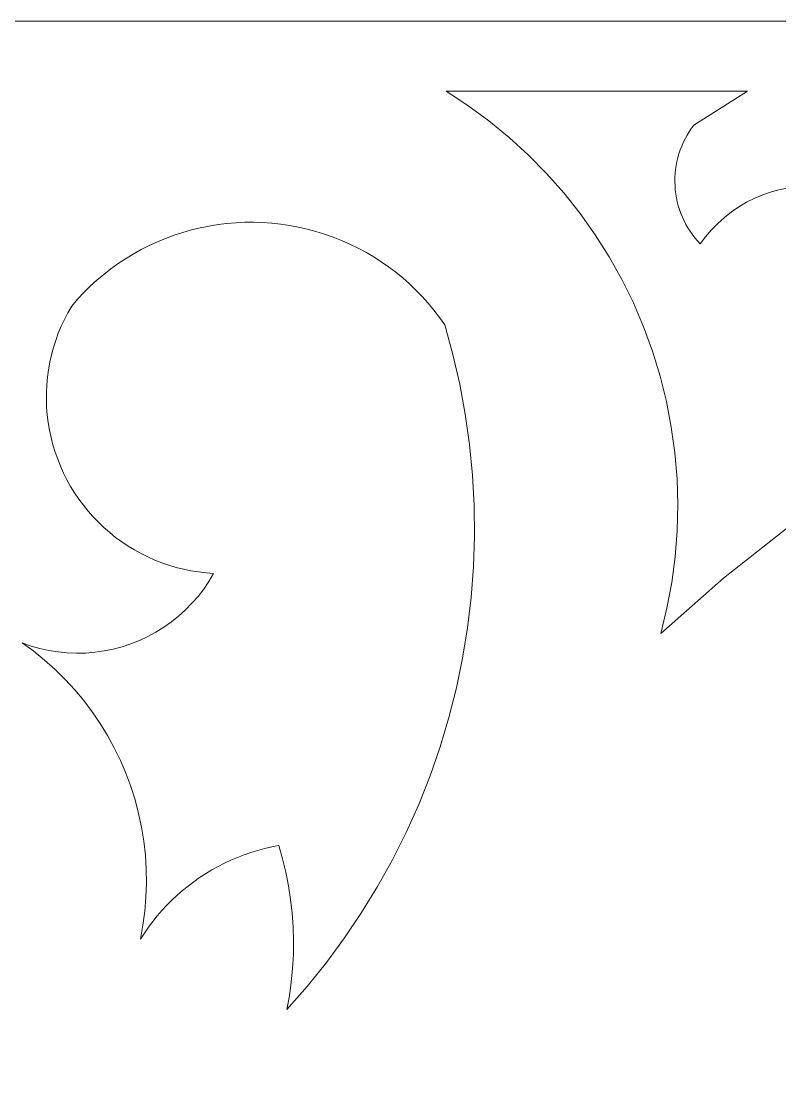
# Model space of a CAD drawing. Header units: centimetres. Extents: x -9.9 to 10, y -12 to 6.3.
# Drawn here: x 3.798 to 6.822, y 2.036 to 6.281 of the extents above; entities that cross this region are included whole.
import ezdxf

# ---------------------------------------------------------------- set-up
doc = ezdxf.new("R2010")
doc.units = ezdxf.units.CM
doc.header["$MEASUREMENT"] = 0
doc.layers.add('layer 1', color=7, linetype='Continuous')

msp = doc.modelspace()

# ---------------------------------------------------------------- linework, layer by layer
at = {"layer": 'layer 1', "color": 177, "lineweight": 20}
for points, knots in [([(9.9554, -11.98109), (9.9554, -11.98109), (9.9554, 6.28139), (9.9554, 6.28139), (9.9554, 6.28139), (9.9554, 6.28139), (0.71291, 6.28139), (0.71291, 6.28139), (0.71291, 6.28139), (0.71291, 6.28139), (0.71291, -11.98109), (0.71291, -11.98109), (0.71291, -11.98109), (0.71291, -11.98109), (9.9554, -11.98109), (9.9554, -11.98109)], [0, 0, 0, 0, 0.2, 0.2, 0.2, 0.2, 0.4, 0.4, 0.4, 0.4, 0.6, 0.6, 0.6, 0.6, 1, 1, 1, 1]), ([(6.86071, 4.26747), (6.86071, 4.26747), (6.59826, 4.06061), (6.59826, 4.06061), (6.59826, 4.06061), (6.59826, 4.06061), (6.34809, 3.83902), (6.34809, 3.83902), (6.34809, 3.83902), (6.34809, 3.83902), (6.37265, 3.94026), (6.37265, 3.94026), (6.37265, 3.94026), (6.37265, 3.94026), (6.39169, 4.04247), (6.39169, 4.04247), (6.39169, 4.04247), (6.39169, 4.04247), (6.40523, 4.14538), (6.40523, 4.14538), (6.40523, 4.14538), (6.40523, 4.14538), (6.41332, 4.2488), (6.41332, 4.2488), (6.41332, 4.2488), (6.41332, 4.2488), (6.41583, 4.35253), (6.41583, 4.35253), (6.41583, 4.35253), (6.41583, 4.35253), (6.41276, 4.45628), (6.41276, 4.45628), (6.41276, 4.45628), (6.41276, 4.45628), (6.40418, 4.55988), (6.40418, 4.55988), (6.40418, 4.55988), (6.40418, 4.55988), (6.39001, 4.66311), (6.39001, 4.66311), (6.39001, 4.66311), (6.39001, 4.66311), (6.37034, 4.76542), (6.37034, 4.76542), (6.37034, 4.76542), (6.37034, 4.76542), (6.3453, 4.8663), (6.3453, 4.8663), (6.3453, 4.8663), (6.3453, 4.8663), (6.31495, 4.96557), (6.31495, 4.96557), (6.31495, 4.96557), (6.31495, 4.96557), (6.27937, 5.06301), (6.27937, 5.06301), (6.27937, 5.06301), (6.27937, 5.06301), (6.23863, 5.15841), (6.23863, 5.15841), (6.23863, 5.15841), (6.23863, 5.15841), (6.1928, 5.25156), (6.1928, 5.25156), (6.1928, 5.25156), (6.1928, 5.25156), (6.14201, 5.34227), (6.14201, 5.34227), (6.14201, 5.34227), (6.14201, 5.34227), (6.08627, 5.43031), (6.08627, 5.43031), (6.08627, 5.43031), (6.08627, 5.43031), (6.02593, 5.51523), (6.02593, 5.51523), (6.02593, 5.51523), (6.02593, 5.51523), (5.96125, 5.59665), (5.96125, 5.59665), (5.96125, 5.59665), (5.96125, 5.59665), (5.89246, 5.67437), (5.89246, 5.67437), (5.89246, 5.67437), (5.89246, 5.67437), (5.81963, 5.74824), (5.81963, 5.74824), (5.81963, 5.74824), (5.81963, 5.74824), (5.74297, 5.81815), (5.74297, 5.81815), (5.74297, 5.81815), (5.74297, 5.81815), (5.66267, 5.8839), (5.66267, 5.8839), (5.66267, 5.8839), (5.66267, 5.8839), (5.57881, 5.94534), (5.57881, 5.94534), (5.57881, 5.94534), (5.57881, 5.94534), (5.49161, 6.00234), (5.49161, 6.00234), (5.49161, 6.00234), (5.49161, 6.00234), (6.69439, 6.00234), (6.69439, 6.00234), (6.69439, 6.00234), (6.69439, 6.00234), (6.4798, 5.86764), (6.4798, 5.86764), (6.4798, 5.86764), (6.4798, 5.86764), (6.4701, 5.85449), (6.4701, 5.85449), (6.4701, 5.85449), (6.4701, 5.85449), (6.4611, 5.84097), (6.4611, 5.84097), (6.4611, 5.84097), (6.4611, 5.84097), (6.45273, 5.82711), (6.45273, 5.82711), (6.45273, 5.82711), (6.45273, 5.82711), (6.44499, 5.81291), (6.44499, 5.81291), (6.44499, 5.81291), (6.44499, 5.81291), (6.43788, 5.79842), (6.43788, 5.79842), (6.43788, 5.79842), (6.43788, 5.79842), (6.43146, 5.78365), (6.43146, 5.78365), (6.43146, 5.78365), (6.43146, 5.78365), (6.42566, 5.76863), (6.42566, 5.76863), (6.42566, 5.76863), (6.42566, 5.76863), (6.42057, 5.75337), (6.42057, 5.75337), (6.42057, 5.75337), (6.42057, 5.75337), (6.41611, 5.7379), (6.41611, 5.7379), (6.41611, 5.7379), (6.41611, 5.7379), (6.41241, 5.72224), (6.41241, 5.72224), (6.41241, 5.72224), (6.41241, 5.72224), (6.40934, 5.70642), (6.40934, 5.70642), (6.40934, 5.70642), (6.40934, 5.70642), (6.40697, 5.69046), (6.40697, 5.69046), (6.40697, 5.69046), (6.40697, 5.69046), (6.40536, 5.67438), (6.40536, 5.67438), (6.40536, 5.67438), (6.40536, 5.67438), (6.40439, 5.65819), (6.40439, 5.65819), (6.40439, 5.65819), (6.40439, 5.65819), (6.40418, 5.64194), (6.40418, 5.64194), (6.40418, 5.64194), (6.40418, 5.64194), (6.40474, 5.62563), (6.40474, 5.62563), (6.40474, 5.62563), (6.40474, 5.62563), (6.40592, 5.60938), (6.40592, 5.60938), (6.40592, 5.60938), (6.40592, 5.60938), (6.40787, 5.59325), (6.40787, 5.59325), (6.40787, 5.59325), (6.40787, 5.59325), (6.4106, 5.57726), (6.4106, 5.57726), (6.4106, 5.57726), (6.4106, 5.57726), (6.41394, 5.56145), (6.41394, 5.56145), (6.41394, 5.56145), (6.41394, 5.56145), (6.41799, 5.54582), (6.41799, 5.54582), (6.41799, 5.54582), (6.41799, 5.54582), (6.42274, 5.53042), (6.42274, 5.53042), (6.42274, 5.53042), (6.42274, 5.53042), (6.42811, 5.51527), (6.42811, 5.51527), (6.42811, 5.51527), (6.42811, 5.51527), (6.43418, 5.50036), (6.43418, 5.50036), (6.43418, 5.50036), (6.43418, 5.50036), (6.44094, 5.48574), (6.44094, 5.48574), (6.44094, 5.48574), (6.44094, 5.48574), (6.44827, 5.47142), (6.44827, 5.47142), (6.44827, 5.47142), (6.44827, 5.47142), (6.45629, 5.45744), (6.45629, 5.45744), (6.45629, 5.45744), (6.45629, 5.45744), (6.46487, 5.44378), (6.46487, 5.44378), (6.46487, 5.44378), (6.46487, 5.44378), (6.47408, 5.43051), (6.47408, 5.43051), (6.47408, 5.43051), (6.47408, 5.43051), (6.48392, 5.41764), (6.48392, 5.41764), (6.48392, 5.41764), (6.48392, 5.41764), (6.49438, 5.40517), (6.49438, 5.40517), (6.49438, 5.40517), (6.49438, 5.40517), (6.50541, 5.39313), (6.50541, 5.39313), (6.50541, 5.39313), (6.50541, 5.39313), (6.52675, 5.4221), (6.52675, 5.4221), (6.52675, 5.4221), (6.52675, 5.4221), (6.54999, 5.44948), (6.54999, 5.44948), (6.54999, 5.44948), (6.54999, 5.44948), (6.57496, 5.47517), (6.57496, 5.47517), (6.57496, 5.47517), (6.57496, 5.47517), (6.60154, 5.49908), (6.60154, 5.49908), (6.60154, 5.49908), (6.60154, 5.49908), (6.62965, 5.52118), (6.62965, 5.52118), (6.62965, 5.52118), (6.62965, 5.52118), (6.65923, 5.54134), (6.65923, 5.54134), (6.65923, 5.54134), (6.65923, 5.54134), (6.69021, 5.5595), (6.69021, 5.5595), (6.69021, 5.5595), (6.69021, 5.5595), (6.72244, 5.57559), (6.72244, 5.57559), (6.72244, 5.57559), (6.72244, 5.57559), (6.75565, 5.58946), (6.75565, 5.58946), (6.75565, 5.58946), (6.75565, 5.58946), (6.78962, 5.60101), (6.78962, 5.60101), (6.78962, 5.60101), (6.78962, 5.60101), (6.82422, 5.61023), (6.82422, 5.61023), (6.82422, 5.61023), (6.82422, 5.61023), (6.85938, 5.61709), (6.85938, 5.61709), (6.85938, 5.61709), (6.85938, 5.61709), (6.89482, 5.62159), (6.89482, 5.62159), (6.89482, 5.62159), (6.89482, 5.62159), (6.93061, 5.62368), (6.93061, 5.62368), (6.93061, 5.62368), (6.93061, 5.62368), (6.96647, 5.62335), (6.96647, 5.62335), (6.96647, 5.62335), (6.96647, 5.62335), (7.0024, 5.6206), (7.0024, 5.6206), (7.0024, 5.6206), (7.0024, 5.6206), (7.03805, 5.61541), (7.03805, 5.61541), (7.03805, 5.61541), (7.03805, 5.61541), (7.07313, 5.60788), (7.07313, 5.60788), (7.07313, 5.60788), (7.07313, 5.60788), (7.1076, 5.598), (7.1076, 5.598), (7.1076, 5.598), (7.1076, 5.598), (7.14122, 5.58585), (7.14122, 5.58585), (7.14122, 5.58585), (7.14122, 5.58585), (7.17402, 5.57146), (7.17402, 5.57146), (7.17402, 5.57146), (7.17402, 5.57146), (7.20576, 5.55489), (7.20576, 5.55489), (7.20576, 5.55489), (7.20576, 5.55489), (7.23638, 5.53618), (7.23638, 5.53618), (7.23638, 5.53618), (7.23638, 5.53618), (7.26576, 5.51537), (7.26576, 5.51537), (7.26576, 5.51537), (7.26576, 5.51537), (7.29366, 5.47498), (7.29366, 5.47498), (7.29366, 5.47498), (7.29366, 5.47498), (7.31891, 5.43304), (7.31891, 5.43304), (7.31891, 5.43304), (7.31891, 5.43304), (7.34138, 5.38964), (7.34138, 5.38964), (7.34138, 5.38964), (7.34138, 5.38964), (7.36105, 5.34498), (7.36105, 5.34498), (7.36105, 5.34498), (7.36105, 5.34498), (7.37786, 5.29916), (7.37786, 5.29916), (7.37786, 5.29916), (7.37786, 5.29916), (7.39174, 5.25233), (7.39174, 5.25233), (7.39174, 5.25233), (7.39174, 5.25233), (7.4027, 5.20463), (7.4027, 5.20463), (7.4027, 5.20463), (7.4027, 5.20463), (7.41058, 5.15617), (7.41058, 5.15617), (7.41058, 5.15617), (7.41058, 5.15617), (7.4154, 5.10731), (7.4154, 5.10731), (7.4154, 5.10731), (7.4154, 5.10731), (7.41707, 5.05839), (7.41707, 5.05839), (7.41707, 5.05839), (7.41707, 5.05839), (7.41567, 5.00956), (7.41567, 5.00956), (7.41567, 5.00956), (7.41567, 5.00956), (7.41121, 4.96097), (7.41121, 4.96097), (7.41121, 4.96097), (7.41121, 4.96097), (7.40368, 4.91274), (7.40368, 4.91274), (7.40368, 4.91274), (7.40368, 4.91274), (7.39307, 4.86506), (7.39307, 4.86506), (7.39307, 4.86506), (7.39307, 4.86506), (7.37947, 4.81804), (7.37947, 4.81804), (7.37947, 4.81804), (7.37947, 4.81804), (7.36287, 4.77184), (7.36287, 4.77184), (7.36287, 4.77184), (7.36287, 4.77184), (7.3434, 4.72679), (7.3434, 4.72679), (7.3434, 4.72679), (7.3434, 4.72679), (7.32114, 4.68318), (7.32114, 4.68318), (7.32114, 4.68318), (7.32114, 4.68318), (7.29617, 4.64117), (7.29617, 4.64117), (7.29617, 4.64117), (7.29617, 4.64117), (7.26868, 4.60085), (7.26868, 4.60085), (7.26868, 4.60085), (7.26868, 4.60085), (7.23869, 4.56234), (7.23869, 4.56234), (7.23869, 4.56234), (7.23869, 4.56234), (7.20632, 4.52579), (7.20632, 4.52579), (7.20632, 4.52579), (7.20632, 4.52579), (7.17164, 4.49127), (7.17164, 4.49127), (7.17164, 4.49127), (7.17164, 4.49127), (7.13467, 4.45891), (7.13467, 4.45891), (7.13467, 4.45891), (7.13467, 4.45891), (6.86071, 4.26747), (6.86071, 4.26747)], [0, 0, 0, 0, 0.0090909, 0.0090909, 0.0090909, 0.0090909, 0.0181818, 0.0181818, 0.0181818, 0.0181818, 0.0272727, 0.0272727, 0.0272727, 0.0272727, 0.0363636, 0.0363636, 0.0363636, 0.0363636, 0.0454545, 0.0454545, 0.0454545, 0.0454545, 0.0545455, 0.0545455, 0.0545455, 0.0545455, 0.0636364, 0.0636364, 0.0636364, 0.0636364, 0.0727273, 0.0727273, 0.0727273, 0.0727273, 0.0818182, 0.0818182, 0.0818182, 0.0818182, 0.0909091, 0.0909091, 0.0909091, 0.0909091, 0.1, 0.1, 0.1, 0.1, 0.1090909, 0.1090909, 0.1090909, 0.1090909, 0.1181818, 0.1181818, 0.1181818, 0.1181818, 0.1272727, 0.1272727, 0.1272727, 0.1272727, 0.1363636, 0.1363636, 0.1363636, 0.1363636, 0.1454545, 0.1454545, 0.1454545, 0.1454545, 0.1545455, 0.1545455, 0.1545455, 0.1545455, 0.1636364, 0.1636364, 0.1636364, 0.1636364, 0.1727273, 0.1727273, 0.1727273, 0.1727273, 0.1818182, 0.1818182, 0.1818182, 0.1818182, 0.1909091, 0.1909091, 0.1909091, 0.1909091, 0.2, 0.2, 0.2, 0.2, 0.2090909, 0.2090909, 0.2090909, 0.2090909, 0.2181818, 0.2181818, 0.2181818, 0.2181818, 0.2272727, 0.2272727, 0.2272727, 0.2272727, 0.2363636, 0.2363636, 0.2363636, 0.2363636, 0.2454545, 0.2454545, 0.2454545, 0.2454545, 0.2545455, 0.2545455, 0.2545455, 0.2545455, 0.2636364, 0.2636364, 0.2636364, 0.2636364, 0.2727273, 0.2727273, 0.2727273, 0.2727273, 0.2818182, 0.2818182, 0.2818182, 0.2818182, 0.2909091, 0.2909091, 0.2909091, 0.2909091, 0.3, 0.3, 0.3, 0.3, 0.3090909, 0.3090909, 0.3090909, 0.3090909, 0.3181818, 0.3181818, 0.3181818, 0.3181818, 0.3272727, 0.3272727, 0.3272727, 0.3272727, 0.3363636, 0.3363636, 0.3363636, 0.3363636, 0.3454545, 0.3454545, 0.3454545, 0.3454545, 0.3545455, 0.3545455, 0.3545455, 0.3545455, 0.3636364, 0.3636364, 0.3636364, 0.3636364, 0.3727273, 0.3727273, 0.3727273, 0.3727273, 0.3818182, 0.3818182, 0.3818182, 0.3818182, 0.3909091, 0.3909091, 0.3909091, 0.3909091, 0.4, 0.4, 0.4, 0.4, 0.4090909, 0.4090909, 0.4090909, 0.4090909, 0.4181818, 0.4181818, 0.4181818, 0.4181818, 0.4272727, 0.4272727, 0.4272727, 0.4272727, 0.4363636, 0.4363636, 0.4363636, 0.4363636, 0.4454545, 0.4454545, 0.4454545, 0.4454545, 0.4545455, 0.4545455, 0.4545455, 0.4545455, 0.4636364, 0.4636364, 0.4636364, 0.4636364, 0.4727273, 0.4727273, 0.4727273, 0.4727273, 0.4818182, 0.4818182, 0.4818182, 0.4818182, 0.4909091, 0.4909091, 0.4909091, 0.4909091, 0.5, 0.5, 0.5, 0.5, 0.5090909, 0.5090909, 0.5090909, 0.5090909, 0.5181818, 0.5181818, 0.5181818, 0.5181818, 0.5272727, 0.5272727, 0.5272727, 0.5272727, 0.5363636, 0.5363636, 0.5363636, 0.5363636, 0.5454545, 0.5454545, 0.5454545, 0.5454545, 0.5545455, 0.5545455, 0.5545455, 0.5545455, 0.5636364, 0.5636364, 0.5636364, 0.5636364, 0.5727273, 0.5727273, 0.5727273, 0.5727273, 0.5818182, 0.5818182, 0.5818182, 0.5818182, 0.5909091, 0.5909091, 0.5909091, 0.5909091, 0.6, 0.6, 0.6, 0.6, 0.6090909, 0.6090909, 0.6090909, 0.6090909, 0.6181818, 0.6181818, 0.6181818, 0.6181818, 0.6272727, 0.6272727, 0.6272727, 0.6272727, 0.6363636, 0.6363636, 0.6363636, 0.6363636, 0.6454545, 0.6454545, 0.6454545, 0.6454545, 0.6545455, 0.6545455, 0.6545455, 0.6545455, 0.6636364, 0.6636364, 0.6636364, 0.6636364, 0.6727273, 0.6727273, 0.6727273, 0.6727273, 0.6818182, 0.6818182, 0.6818182, 0.6818182, 0.6909091, 0.6909091, 0.6909091, 0.6909091, 0.7, 0.7, 0.7, 0.7, 0.7090909, 0.7090909, 0.7090909, 0.7090909, 0.7181818, 0.7181818, 0.7181818, 0.7181818, 0.7272727, 0.7272727, 0.7272727, 0.7272727, 0.7363636, 0.7363636, 0.7363636, 0.7363636, 0.7454545, 0.7454545, 0.7454545, 0.7454545, 0.7545455, 0.7545455, 0.7545455, 0.7545455, 0.7636364, 0.7636364, 0.7636364, 0.7636364, 0.7727273, 0.7727273, 0.7727273, 0.7727273, 0.7818182, 0.7818182, 0.7818182, 0.7818182, 0.7909091, 0.7909091, 0.7909091, 0.7909091, 0.8, 0.8, 0.8, 0.8, 0.8090909, 0.8090909, 0.8090909, 0.8090909, 0.8181818, 0.8181818, 0.8181818, 0.8181818, 0.8272727, 0.8272727, 0.8272727, 0.8272727, 0.8363636, 0.8363636, 0.8363636, 0.8363636, 0.8454545, 0.8454545, 0.8454545, 0.8454545, 0.8545455, 0.8545455, 0.8545455, 0.8545455, 0.8636364, 0.8636364, 0.8636364, 0.8636364, 0.8727273, 0.8727273, 0.8727273, 0.8727273, 0.8818182, 0.8818182, 0.8818182, 0.8818182, 0.8909091, 0.8909091, 0.8909091, 0.8909091, 0.9, 0.9, 0.9, 0.9, 0.9090909, 0.9090909, 0.9090909, 0.9090909, 0.9181818, 0.9181818, 0.9181818, 0.9181818, 0.9272727, 0.9272727, 0.9272727, 0.9272727, 0.9363636, 0.9363636, 0.9363636, 0.9363636, 0.9454545, 0.9454545, 0.9454545, 0.9454545, 0.9545455, 0.9545455, 0.9545455, 0.9545455, 0.9636364, 0.9636364, 0.9636364, 0.9636364, 0.9727273, 0.9727273, 0.9727273, 0.9727273, 0.9818182, 0.9818182, 0.9818182, 0.9818182, 1, 1, 1, 1]), ([(5.53277, 3.6222), (5.53277, 3.6222), (5.50284, 3.50395), (5.50284, 3.50395), (5.50284, 3.50395), (5.50284, 3.50395), (5.46775, 3.38702), (5.46775, 3.38702), (5.46775, 3.38702), (5.46775, 3.38702), (5.42771, 3.27163), (5.42771, 3.27163), (5.42771, 3.27163), (5.42771, 3.27163), (5.38264, 3.1579), (5.38264, 3.1579), (5.38264, 3.1579), (5.38264, 3.1579), (5.33269, 3.04623), (5.33269, 3.04623), (5.33269, 3.04623), (5.33269, 3.04623), (5.27806, 2.93696), (5.27806, 2.93696), (5.27806, 2.93696), (5.27806, 2.93696), (5.21884, 2.83026), (5.21884, 2.83026), (5.21884, 2.83026), (5.21884, 2.83026), (5.15508, 2.72624), (5.15508, 2.72624), (5.15508, 2.72624), (5.15508, 2.72624), (5.08691, 2.62505), (5.08691, 2.62505), (5.08691, 2.62505), (5.08691, 2.62505), (5.01443, 2.52686), (5.01443, 2.52686), (5.01443, 2.52686), (5.01443, 2.52686), (4.93776, 2.43179), (4.93776, 2.43179), (4.93776, 2.43179), (4.93776, 2.43179), (4.85691, 2.34), (4.85691, 2.34), (4.85691, 2.34), (4.85691, 2.34), (4.86682, 2.39424), (4.86682, 2.39424), (4.86682, 2.39424), (4.86682, 2.39424), (4.87442, 2.44885), (4.87442, 2.44885), (4.87442, 2.44885), (4.87442, 2.44885), (4.87972, 2.50372), (4.87972, 2.50372), (4.87972, 2.50372), (4.87972, 2.50372), (4.88279, 2.55878), (4.88279, 2.55878), (4.88279, 2.55878), (4.88279, 2.55878), (4.88348, 2.61392), (4.88348, 2.61392), (4.88348, 2.61392), (4.88348, 2.61392), (4.88195, 2.66904), (4.88195, 2.66904), (4.88195, 2.66904), (4.88195, 2.66904), (4.87805, 2.72403), (4.87805, 2.72403), (4.87805, 2.72403), (4.87805, 2.72403), (4.87191, 2.77882), (4.87191, 2.77882), (4.87191, 2.77882), (4.87191, 2.77882), (4.86339, 2.83333), (4.86339, 2.83333), (4.86339, 2.83333), (4.86339, 2.83333), (4.85272, 2.88739), (4.85272, 2.88739), (4.85272, 2.88739), (4.85272, 2.88739), (4.83967, 2.94097), (4.83967, 2.94097), (4.83967, 2.94097), (4.83967, 2.94097), (4.82447, 2.99399), (4.82447, 2.99399), (4.82447, 2.99399), (4.82447, 2.99399), (4.79642, 2.9885), (4.79642, 2.9885), (4.79642, 2.9885), (4.79642, 2.9885), (4.76859, 2.98203), (4.76859, 2.98203), (4.76859, 2.98203), (4.76859, 2.98203), (4.74096, 2.97458), (4.74096, 2.97458), (4.74096, 2.97458), (4.74096, 2.97458), (4.71368, 2.96619), (4.71368, 2.96619), (4.71368, 2.96619), (4.71368, 2.96619), (4.68668, 2.95685), (4.68668, 2.95685), (4.68668, 2.95685), (4.68668, 2.95685), (4.66004, 2.94657), (4.66004, 2.94657), (4.66004, 2.94657), (4.66004, 2.94657), (4.63373, 2.93536), (4.63373, 2.93536), (4.63373, 2.93536), (4.63373, 2.93536), (4.60778, 2.92322), (4.60778, 2.92322), (4.60778, 2.92322), (4.60778, 2.92322), (4.58232, 2.91019), (4.58232, 2.91019), (4.58232, 2.91019), (4.58232, 2.91019), (4.55735, 2.89627), (4.55735, 2.89627), (4.55735, 2.89627), (4.55735, 2.89627), (4.53293, 2.88152), (4.53293, 2.88152), (4.53293, 2.88152), (4.53293, 2.88152), (4.509, 2.86591), (4.509, 2.86591), (4.509, 2.86591), (4.509, 2.86591), (4.48563, 2.8495), (4.48563, 2.8495), (4.48563, 2.8495), (4.48563, 2.8495), (4.46282, 2.83225), (4.46282, 2.83225), (4.46282, 2.83225), (4.46282, 2.83225), (4.44063, 2.81421), (4.44063, 2.81421), (4.44063, 2.81421), (4.44063, 2.81421), (4.41907, 2.79539), (4.41907, 2.79539), (4.41907, 2.79539), (4.41907, 2.79539), (4.39821, 2.77585), (4.39821, 2.77585), (4.39821, 2.77585), (4.39821, 2.77585), (4.37805, 2.75558), (4.37805, 2.75558), (4.37805, 2.75558), (4.37805, 2.75558), (4.35859, 2.73464), (4.35859, 2.73464), (4.35859, 2.73464), (4.35859, 2.73464), (4.33989, 2.71304), (4.33989, 2.71304), (4.33989, 2.71304), (4.33989, 2.71304), (4.32203, 2.69081), (4.32203, 2.69081), (4.32203, 2.69081), (4.32203, 2.69081), (4.30487, 2.66794), (4.30487, 2.66794), (4.30487, 2.66794), (4.30487, 2.66794), (4.28854, 2.64448), (4.28854, 2.64448), (4.28854, 2.64448), (4.28854, 2.64448), (4.27299, 2.62043), (4.27299, 2.62043), (4.27299, 2.62043), (4.27299, 2.62043), (4.28311, 2.67577), (4.28311, 2.67577), (4.28311, 2.67577), (4.28311, 2.67577), (4.2905, 2.7314), (4.2905, 2.7314), (4.2905, 2.7314), (4.2905, 2.7314), (4.29511, 2.78729), (4.29511, 2.78729), (4.29511, 2.78729), (4.29511, 2.78729), (4.29706, 2.8433), (4.29706, 2.8433), (4.29706, 2.8433), (4.29706, 2.8433), (4.29629, 2.89933), (4.29629, 2.89933), (4.29629, 2.89933), (4.29629, 2.89933), (4.29273, 2.95529), (4.29273, 2.95529), (4.29273, 2.95529), (4.29273, 2.95529), (4.28652, 3.01109), (4.28652, 3.01109), (4.28652, 3.01109), (4.28652, 3.01109), (4.27753, 3.0666), (4.27753, 3.0666), (4.27753, 3.0666), (4.27753, 3.0666), (4.26587, 3.12161), (4.26587, 3.12161), (4.26587, 3.12161), (4.26587, 3.12161), (4.25151, 3.1759), (4.25151, 3.1759), (4.25151, 3.1759), (4.25151, 3.1759), (4.23462, 3.22936), (4.23462, 3.22936), (4.23462, 3.22936), (4.23462, 3.22936), (4.21509, 3.28191), (4.21509, 3.28191), (4.21509, 3.28191), (4.21509, 3.28191), (4.19311, 3.33343), (4.19311, 3.33343), (4.19311, 3.33343), (4.19311, 3.33343), (4.16855, 3.38387), (4.16855, 3.38387), (4.16855, 3.38387), (4.16855, 3.38387), (4.14163, 3.4331), (4.14163, 3.4331), (4.14163, 3.4331), (4.14163, 3.4331), (4.11226, 3.48104), (4.11226, 3.48104), (4.11226, 3.48104), (4.11226, 3.48104), (4.08051, 3.52751), (4.08051, 3.52751), (4.08051, 3.52751), (4.08051, 3.52751), (4.04668, 3.57228), (4.04668, 3.57228), (4.04668, 3.57228), (4.04668, 3.57228), (4.01068, 3.61531), (4.01068, 3.61531), (4.01068, 3.61531), (4.01068, 3.61531), (3.97273, 3.65652), (3.97273, 3.65652), (3.97273, 3.65652), (3.97273, 3.65652), (3.93275, 3.69581), (3.93275, 3.69581), (3.93275, 3.69581), (3.93275, 3.69581), (3.89097, 3.73315), (3.89097, 3.73315), (3.89097, 3.73315), (3.89097, 3.73315), (3.84729, 3.76847), (3.84729, 3.76847), (3.84729, 3.76847), (3.84729, 3.76847), (3.80188, 3.80166), (3.80188, 3.80166), (3.80188, 3.80166), (3.80188, 3.80166), (3.83683, 3.7895), (3.83683, 3.7895), (3.83683, 3.7895), (3.83683, 3.7895), (3.87227, 3.77949), (3.87227, 3.77949), (3.87227, 3.77949), (3.87227, 3.77949), (3.90827, 3.77161), (3.90827, 3.77161), (3.90827, 3.77161), (3.90827, 3.77161), (3.94462, 3.76589), (3.94462, 3.76589), (3.94462, 3.76589), (3.94462, 3.76589), (3.98124, 3.76231), (3.98124, 3.76231), (3.98124, 3.76231), (3.98124, 3.76231), (4.01801, 3.76092), (4.01801, 3.76092), (4.01801, 3.76092), (4.01801, 3.76092), (4.05491, 3.76172), (4.05491, 3.76172), (4.05491, 3.76172), (4.05491, 3.76172), (4.09174, 3.76472), (4.09174, 3.76472), (4.09174, 3.76472), (4.09174, 3.76472), (4.12837, 3.7699), (4.12837, 3.7699), (4.12837, 3.7699), (4.12837, 3.7699), (4.16451, 3.77724), (4.16451, 3.77724), (4.16451, 3.77724), (4.16451, 3.77724), (4.20009, 3.78669), (4.20009, 3.78669), (4.20009, 3.78669), (4.20009, 3.78669), (4.23504, 3.79824), (4.23504, 3.79824), (4.23504, 3.79824), (4.23504, 3.79824), (4.26922, 3.81183), (4.26922, 3.81183), (4.26922, 3.81183), (4.26922, 3.81183), (4.30257, 3.82742), (4.30257, 3.82742), (4.30257, 3.82742), (4.30257, 3.82742), (4.33494, 3.84502), (4.33494, 3.84502), (4.33494, 3.84502), (4.33494, 3.84502), (4.3664, 3.86455), (4.3664, 3.86455), (4.3664, 3.86455), (4.3664, 3.86455), (4.39654, 3.88592), (4.39654, 3.88592), (4.39654, 3.88592), (4.39654, 3.88592), (4.42535, 3.90899), (4.42535, 3.90899), (4.42535, 3.90899), (4.42535, 3.90899), (4.45263, 3.93367), (4.45263, 3.93367), (4.45263, 3.93367), (4.45263, 3.93367), (4.47844, 3.95992), (4.47844, 3.95992), (4.47844, 3.95992), (4.47844, 3.95992), (4.50258, 3.98765), (4.50258, 3.98765), (4.50258, 3.98765), (4.50258, 3.98765), (4.52511, 4.01679), (4.52511, 4.01679), (4.52511, 4.01679), (4.52511, 4.01679), (4.54591, 4.04726), (4.54591, 4.04726), (4.54591, 4.04726), (4.54591, 4.04726), (4.56488, 4.079), (4.56488, 4.079), (4.56488, 4.079), (4.56488, 4.079), (4.53446, 4.08127), (4.53446, 4.08127), (4.53446, 4.08127), (4.53446, 4.08127), (4.50433, 4.08485), (4.50433, 4.08485), (4.50433, 4.08485), (4.50433, 4.08485), (4.47447, 4.0897), (4.47447, 4.0897), (4.47447, 4.0897), (4.47447, 4.0897), (4.44489, 4.0958), (4.44489, 4.0958), (4.44489, 4.0958), (4.44489, 4.0958), (4.41559, 4.10316), (4.41559, 4.10316), (4.41559, 4.10316), (4.41559, 4.10316), (4.38677, 4.11176), (4.38677, 4.11176), (4.38677, 4.11176), (4.38677, 4.11176), (4.35831, 4.12158), (4.35831, 4.12158), (4.35831, 4.12158), (4.35831, 4.12158), (4.33033, 4.13258), (4.33033, 4.13258), (4.33033, 4.13258), (4.33033, 4.13258), (4.30285, 4.14479), (4.30285, 4.14479), (4.30285, 4.14479), (4.30285, 4.14479), (4.27585, 4.15815), (4.27585, 4.15815), (4.27585, 4.15815), (4.27585, 4.15815), (4.24948, 4.17268), (4.24948, 4.17268), (4.24948, 4.17268), (4.24948, 4.17268), (4.22367, 4.18832), (4.22367, 4.18832), (4.22367, 4.18832), (4.22367, 4.18832), (4.19855, 4.2051), (4.19855, 4.2051), (4.19855, 4.2051), (4.19855, 4.2051), (4.17413, 4.223), (4.17413, 4.223), (4.17413, 4.223), (4.17413, 4.223), (4.15041, 4.24195), (4.15041, 4.24195), (4.15041, 4.24195), (4.15041, 4.24195), (4.12746, 4.26199), (4.12746, 4.26199), (4.12746, 4.26199), (4.12746, 4.26199), (4.10542, 4.28301), (4.10542, 4.28301), (4.10542, 4.28301), (4.10542, 4.28301), (4.08435, 4.30488), (4.08435, 4.30488), (4.08435, 4.30488), (4.08435, 4.30488), (4.06433, 4.32758), (4.06433, 4.32758), (4.06433, 4.32758), (4.06433, 4.32758), (4.04529, 4.35106), (4.04529, 4.35106), (4.04529, 4.35106), (4.04529, 4.35106), (4.02735, 4.3753), (4.02735, 4.3753), (4.02735, 4.3753), (4.02735, 4.3753), (4.01047, 4.40024), (4.01047, 4.40024), (4.01047, 4.40024), (4.01047, 4.40024), (3.9947, 4.42587), (3.9947, 4.42587), (3.9947, 4.42587), (3.9947, 4.42587), (3.98006, 4.45213), (3.98006, 4.45213), (3.98006, 4.45213), (3.98006, 4.45213), (3.96652, 4.47899), (3.96652, 4.47899), (3.96652, 4.47899), (3.96652, 4.47899), (3.9541, 4.50643), (3.9541, 4.50643), (3.9541, 4.50643), (3.9541, 4.50643), (3.94294, 4.53438), (3.94294, 4.53438), (3.94294, 4.53438), (3.94294, 4.53438), (3.9329, 4.56283), (3.9329, 4.56283), (3.9329, 4.56283), (3.9329, 4.56283), (3.9241, 4.59174), (3.9241, 4.59174), (3.9241, 4.59174), (3.9241, 4.59174), (3.9165, 4.62106), (3.9165, 4.62106), (3.9165, 4.62106), (3.9165, 4.62106), (3.91022, 4.65076), (3.91022, 4.65076), (3.91022, 4.65076), (3.91022, 4.65076), (3.9052, 4.6808), (3.9052, 4.6808), (3.9052, 4.6808), (3.9052, 4.6808), (3.90143, 4.71104), (3.90143, 4.71104), (3.90143, 4.71104), (3.90143, 4.71104), (3.89899, 4.74131), (3.89899, 4.74131), (3.89899, 4.74131), (3.89899, 4.74131), (3.89787, 4.77158), (3.89787, 4.77158), (3.89787, 4.77158), (3.89787, 4.77158), (3.89808, 4.80178), (3.89808, 4.80178), (3.89808, 4.80178), (3.89808, 4.80178), (3.89955, 4.83191), (3.89955, 4.83191), (3.89955, 4.83191), (3.89955, 4.83191), (3.90234, 4.8619), (3.90234, 4.8619), (3.90234, 4.8619), (3.90234, 4.8619), (3.90639, 4.89172), (3.90639, 4.89172), (3.90639, 4.89172), (3.90639, 4.89172), (3.91169, 4.92132), (3.91169, 4.92132), (3.91169, 4.92132), (3.91169, 4.92132), (3.91824, 4.95068), (3.91824, 4.95068), (3.91824, 4.95068), (3.91824, 4.95068), (3.92606, 4.97975), (3.92606, 4.97975), (3.92606, 4.97975), (3.92606, 4.97975), (3.93506, 5.00847), (3.93506, 5.00847), (3.93506, 5.00847), (3.93506, 5.00847), (3.94538, 5.03682), (3.94538, 5.03682), (3.94538, 5.03682), (3.94538, 5.03682), (3.95689, 5.06474), (3.95689, 5.06474), (3.95689, 5.06474), (3.95689, 5.06474), (3.96966, 5.09223), (3.96966, 5.09223), (3.96966, 5.09223), (3.96966, 5.09223), (3.98354, 5.11919), (3.98354, 5.11919), (3.98354, 5.11919), (3.98354, 5.11919), (3.99875, 5.14563), (3.99875, 5.14563), (3.99875, 5.14563), (3.99875, 5.14563), (4.02247, 5.17291), (4.02247, 5.17291), (4.02247, 5.17291), (4.02247, 5.17291), (4.04716, 5.19919), (4.04716, 5.19919), (4.04716, 5.19919), (4.04716, 5.19919), (4.07284, 5.22443), (4.07284, 5.22443), (4.07284, 5.22443), (4.07284, 5.22443), (4.09942, 5.24862), (4.09942, 5.24862), (4.09942, 5.24862), (4.09942, 5.24862), (4.12684, 5.27174), (4.12684, 5.27174), (4.12684, 5.27174), (4.12684, 5.27174), (4.15509, 5.29377), (4.15509, 5.29377), (4.15509, 5.29377), (4.15509, 5.29377), (4.18411, 5.31468), (4.18411, 5.31468), (4.18411, 5.31468), (4.18411, 5.31468), (4.21397, 5.33446), (4.21397, 5.33446), (4.21397, 5.33446), (4.21397, 5.33446), (4.24453, 5.35307), (4.24453, 5.35307), (4.24453, 5.35307), (4.24453, 5.35307), (4.27585, 5.37049), (4.27585, 5.37049), (4.27585, 5.37049), (4.27585, 5.37049), (4.3078, 5.38673), (4.3078, 5.38673), (4.3078, 5.38673), (4.3078, 5.38673), (4.34038, 5.40174), (4.34038, 5.40174), (4.34038, 5.40174), (4.34038, 5.40174), (4.37352, 5.4155), (4.37352, 5.4155), (4.37352, 5.4155), (4.37352, 5.4155), (4.40728, 5.42799), (4.40728, 5.42799), (4.40728, 5.42799), (4.40728, 5.42799), (4.44161, 5.43921), (4.44161, 5.43921), (4.44161, 5.43921), (4.44161, 5.43921), (4.47635, 5.44911), (4.47635, 5.44911), (4.47635, 5.44911), (4.47635, 5.44911), (4.51151, 5.45766), (4.51151, 5.45766), (4.51151, 5.45766), (4.51151, 5.45766), (4.54688, 5.46481), (4.54688, 5.46481), (4.54688, 5.46481), (4.54688, 5.46481), (4.58239, 5.47058), (4.58239, 5.47058), (4.58239, 5.47058), (4.58239, 5.47058), (4.61804, 5.47498), (4.61804, 5.47498), (4.61804, 5.47498), (4.61804, 5.47498), (4.65382, 5.478), (4.65382, 5.478), (4.65382, 5.478), (4.65382, 5.478), (4.68962, 5.47964), (4.68962, 5.47964), (4.68962, 5.47964), (4.68962, 5.47964), (4.7254, 5.47992), (4.7254, 5.47992), (4.7254, 5.47992), (4.7254, 5.47992), (4.76119, 5.4788), (4.76119, 5.4788), (4.76119, 5.4788), (4.76119, 5.4788), (4.79691, 5.47633), (4.79691, 5.47633), (4.79691, 5.47633), (4.79691, 5.47633), (4.83249, 5.47247), (4.83249, 5.47247), (4.83249, 5.47247), (4.83249, 5.47247), (4.86793, 5.46725), (4.86793, 5.46725), (4.86793, 5.46725), (4.86793, 5.46725), (4.90323, 5.46066), (4.90323, 5.46066), (4.90323, 5.46066), (4.90323, 5.46066), (4.93825, 5.45272), (4.93825, 5.45272), (4.93825, 5.45272), (4.93825, 5.45272), (4.97299, 5.44341), (4.97299, 5.44341), (4.97299, 5.44341), (4.97299, 5.44341), (5.00746, 5.43276), (5.00746, 5.43276), (5.00746, 5.43276), (5.00746, 5.43276), (5.04157, 5.42072), (5.04157, 5.42072), (5.04157, 5.42072), (5.04157, 5.42072), (5.07519, 5.4074), (5.07519, 5.4074), (5.07519, 5.4074), (5.07519, 5.4074), (5.1082, 5.3928), (5.1082, 5.3928), (5.1082, 5.3928), (5.1082, 5.3928), (5.14057, 5.37698), (5.14057, 5.37698), (5.14057, 5.37698), (5.14057, 5.37698), (5.17217, 5.35996), (5.17217, 5.35996), (5.17217, 5.35996), (5.17217, 5.35996), (5.20307, 5.34177), (5.20307, 5.34177), (5.20307, 5.34177), (5.20307, 5.34177), (5.23328, 5.32241), (5.23328, 5.32241), (5.23328, 5.32241), (5.23328, 5.32241), (5.26265, 5.30193), (5.26265, 5.30193), (5.26265, 5.30193), (5.26265, 5.30193), (5.29118, 5.28036), (5.29118, 5.28036), (5.29118, 5.28036), (5.29118, 5.28036), (5.31888, 5.25768), (5.31888, 5.25768), (5.31888, 5.25768), (5.31888, 5.25768), (5.34573, 5.23397), (5.34573, 5.23397), (5.34573, 5.23397), (5.34573, 5.23397), (5.37162, 5.20924), (5.37162, 5.20924), (5.37162, 5.20924), (5.37162, 5.20924), (5.39659, 5.18348), (5.39659, 5.18348), (5.39659, 5.18348), (5.39659, 5.18348), (5.42059, 5.15674), (5.42059, 5.15674), (5.42059, 5.15674), (5.42059, 5.15674), (5.44361, 5.12906), (5.44361, 5.12906), (5.44361, 5.12906), (5.44361, 5.12906), (5.46559, 5.10044), (5.46559, 5.10044), (5.46559, 5.10044), (5.46559, 5.10044), (5.48644, 5.07091), (5.48644, 5.07091), (5.48644, 5.07091), (5.48644, 5.07091), (5.51896, 4.95298), (5.51896, 4.95298), (5.51896, 4.95298), (5.51896, 4.95298), (5.5463, 4.83391), (5.5463, 4.83391), (5.5463, 4.83391), (5.5463, 4.83391), (5.56848, 4.7139), (5.56848, 4.7139), (5.56848, 4.7139), (5.56848, 4.7139), (5.58544, 4.59309), (5.58544, 4.59309), (5.58544, 4.59309), (5.58544, 4.59309), (5.59723, 4.47166), (5.59723, 4.47166), (5.59723, 4.47166), (5.59723, 4.47166), (5.60379, 4.34979), (5.60379, 4.34979), (5.60379, 4.34979), (5.60379, 4.34979), (5.60504, 4.22763), (5.60504, 4.22763), (5.60504, 4.22763), (5.60504, 4.22763), (5.60106, 4.10537), (5.60106, 4.10537), (5.60106, 4.10537), (5.60106, 4.10537), (5.59179, 3.98339), (5.59179, 3.98339), (5.59179, 3.98339), (5.59179, 3.98339), (5.57728, 3.86209), (5.57728, 3.86209), (5.57728, 3.86209), (5.57728, 3.86209), (5.5576, 3.74165), (5.5576, 3.74165), (5.5576, 3.74165), (5.5576, 3.74165), (5.53277, 3.6222), (5.53277, 3.6222)], [0, 0, 0, 0, 0.004878, 0.004878, 0.004878, 0.004878, 0.0097561, 0.0097561, 0.0097561, 0.0097561, 0.0146341, 0.0146341, 0.0146341, 0.0146341, 0.0195122, 0.0195122, 0.0195122, 0.0195122, 0.0243902, 0.0243902, 0.0243902, 0.0243902, 0.0292683, 0.0292683, 0.0292683, 0.0292683, 0.0341463, 0.0341463, 0.0341463, 0.0341463, 0.0390244, 0.0390244, 0.0390244, 0.0390244, 0.0439024, 0.0439024, 0.0439024, 0.0439024, 0.0487805, 0.0487805, 0.0487805, 0.0487805, 0.0536585, 0.0536585, 0.0536585, 0.0536585, 0.0585366, 0.0585366, 0.0585366, 0.0585366, 0.0634146, 0.0634146, 0.0634146, 0.0634146, 0.0682927, 0.0682927, 0.0682927, 0.0682927, 0.0731707, 0.0731707, 0.0731707, 0.0731707, 0.0780488, 0.0780488, 0.0780488, 0.0780488, 0.0829268, 0.0829268, 0.0829268, 0.0829268, 0.0878049, 0.0878049, 0.0878049, 0.0878049, 0.0926829, 0.0926829, 0.0926829, 0.0926829, 0.097561, 0.097561, 0.097561, 0.097561, 0.102439, 0.102439, 0.102439, 0.102439, 0.1073171, 0.1073171, 0.1073171, 0.1073171, 0.1121951, 0.1121951, 0.1121951, 0.1121951, 0.1170732, 0.1170732, 0.1170732, 0.1170732, 0.1219512, 0.1219512, 0.1219512, 0.1219512, 0.1268293, 0.1268293, 0.1268293, 0.1268293, 0.1317073, 0.1317073, 0.1317073, 0.1317073, 0.1365854, 0.1365854, 0.1365854, 0.1365854, 0.1414634, 0.1414634, 0.1414634, 0.1414634, 0.1463415, 0.1463415, 0.1463415, 0.1463415, 0.1512195, 0.1512195, 0.1512195, 0.1512195, 0.1560976, 0.1560976, 0.1560976, 0.1560976, 0.1609756, 0.1609756, 0.1609756, 0.1609756, 0.1658537, 0.1658537, 0.1658537, 0.1658537, 0.1707317, 0.1707317, 0.1707317, 0.1707317, 0.1756098, 0.1756098, 0.1756098, 0.1756098, 0.1804878, 0.1804878, 0.1804878, 0.1804878, 0.1853659, 0.1853659, 0.1853659, 0.1853659, 0.1902439, 0.1902439, 0.1902439, 0.1902439, 0.195122, 0.195122, 0.195122, 0.195122, 0.2, 0.2, 0.2, 0.2, 0.204878, 0.204878, 0.204878, 0.204878, 0.2097561, 0.2097561, 0.2097561, 0.2097561, 0.2146341, 0.2146341, 0.2146341, 0.2146341, 0.2195122, 0.2195122, 0.2195122, 0.2195122, 0.2243902, 0.2243902, 0.2243902, 0.2243902, 0.2292683, 0.2292683, 0.2292683, 0.2292683, 0.2341463, 0.2341463, 0.2341463, 0.2341463, 0.2390244, 0.2390244, 0.2390244, 0.2390244, 0.2439024, 0.2439024, 0.2439024, 0.2439024, 0.2487805, 0.2487805, 0.2487805, 0.2487805, 0.2536585, 0.2536585, 0.2536585, 0.2536585, 0.2585366, 0.2585366, 0.2585366, 0.2585366, 0.2634146, 0.2634146, 0.2634146, 0.2634146, 0.2682927, 0.2682927, 0.2682927, 0.2682927, 0.2731707, 0.2731707, 0.2731707, 0.2731707, 0.2780488, 0.2780488, 0.2780488, 0.2780488, 0.2829268, 0.2829268, 0.2829268, 0.2829268, 0.2878049, 0.2878049, 0.2878049, 0.2878049, 0.2926829, 0.2926829, 0.2926829, 0.2926829, 0.297561, 0.297561, 0.297561, 0.297561, 0.302439, 0.302439, 0.302439, 0.302439, 0.3073171, 0.3073171, 0.3073171, 0.3073171, 0.3121951, 0.3121951, 0.3121951, 0.3121951, 0.3170732, 0.3170732, 0.3170732, 0.3170732, 0.3219512, 0.3219512, 0.3219512, 0.3219512, 0.3268293, 0.3268293, 0.3268293, 0.3268293, 0.3317073, 0.3317073, 0.3317073, 0.3317073, 0.3365854, 0.3365854, 0.3365854, 0.3365854, 0.3414634, 0.3414634, 0.3414634, 0.3414634, 0.3463415, 0.3463415, 0.3463415, 0.3463415, 0.3512195, 0.3512195, 0.3512195, 0.3512195, 0.3560976, 0.3560976, 0.3560976, 0.3560976, 0.3609756, 0.3609756, 0.3609756, 0.3609756, 0.3658537, 0.3658537, 0.3658537, 0.3658537, 0.3707317, 0.3707317, 0.3707317, 0.3707317, 0.3756098, 0.3756098, 0.3756098, 0.3756098, 0.3804878, 0.3804878, 0.3804878, 0.3804878, 0.3853659, 0.3853659, 0.3853659, 0.3853659, 0.3902439, 0.3902439, 0.3902439, 0.3902439, 0.395122, 0.395122, 0.395122, 0.395122, 0.4, 0.4, 0.4, 0.4, 0.404878, 0.404878, 0.404878, 0.404878, 0.4097561, 0.4097561, 0.4097561, 0.4097561, 0.4146341, 0.4146341, 0.4146341, 0.4146341, 0.4195122, 0.4195122, 0.4195122, 0.4195122, 0.4243902, 0.4243902, 0.4243902, 0.4243902, 0.4292683, 0.4292683, 0.4292683, 0.4292683, 0.4341463, 0.4341463, 0.4341463, 0.4341463, 0.4390244, 0.4390244, 0.4390244, 0.4390244, 0.4439024, 0.4439024, 0.4439024, 0.4439024, 0.4487805, 0.4487805, 0.4487805, 0.4487805, 0.4536585, 0.4536585, 0.4536585, 0.4536585, 0.4585366, 0.4585366, 0.4585366, 0.4585366, 0.4634146, 0.4634146, 0.4634146, 0.4634146, 0.4682927, 0.4682927, 0.4682927, 0.4682927, 0.4731707, 0.4731707, 0.4731707, 0.4731707, 0.4780488, 0.4780488, 0.4780488, 0.4780488, 0.4829268, 0.4829268, 0.4829268, 0.4829268, 0.4878049, 0.4878049, 0.4878049, 0.4878049, 0.4926829, 0.4926829, 0.4926829, 0.4926829, 0.497561, 0.497561, 0.497561, 0.497561, 0.502439, 0.502439, 0.502439, 0.502439, 0.5073171, 0.5073171, 0.5073171, 0.5073171, 0.5121951, 0.5121951, 0.5121951, 0.5121951, 0.5170732, 0.5170732, 0.5170732, 0.5170732, 0.5219512, 0.5219512, 0.5219512, 0.5219512, 0.5268293, 0.5268293, 0.5268293, 0.5268293, 0.5317073, 0.5317073, 0.5317073, 0.5317073, 0.5365854, 0.5365854, 0.5365854, 0.5365854, 0.5414634, 0.5414634, 0.5414634, 0.5414634, 0.5463415, 0.5463415, 0.5463415, 0.5463415, 0.5512195, 0.5512195, 0.5512195, 0.5512195, 0.5560976, 0.5560976, 0.5560976, 0.5560976, 0.5609756, 0.5609756, 0.5609756, 0.5609756, 0.5658537, 0.5658537, 0.5658537, 0.5658537, 0.5707317, 0.5707317, 0.5707317, 0.5707317, 0.5756098, 0.5756098, 0.5756098, 0.5756098, 0.5804878, 0.5804878, 0.5804878, 0.5804878, 0.5853659, 0.5853659, 0.5853659, 0.5853659, 0.5902439, 0.5902439, 0.5902439, 0.5902439, 0.595122, 0.595122, 0.595122, 0.595122, 0.6, 0.6, 0.6, 0.6, 0.604878, 0.604878, 0.604878, 0.604878, 0.6097561, 0.6097561, 0.6097561, 0.6097561, 0.6146341, 0.6146341, 0.6146341, 0.6146341, 0.6195122, 0.6195122, 0.6195122, 0.6195122, 0.6243902, 0.6243902, 0.6243902, 0.6243902, 0.6292683, 0.6292683, 0.6292683, 0.6292683, 0.6341463, 0.6341463, 0.6341463, 0.6341463, 0.6390244, 0.6390244, 0.6390244, 0.6390244, 0.6439024, 0.6439024, 0.6439024, 0.6439024, 0.6487805, 0.6487805, 0.6487805, 0.6487805, 0.6536585, 0.6536585, 0.6536585, 0.6536585, 0.6585366, 0.6585366, 0.6585366, 0.6585366, 0.6634146, 0.6634146, 0.6634146, 0.6634146, 0.6682927, 0.6682927, 0.6682927, 0.6682927, 0.6731707, 0.6731707, 0.6731707, 0.6731707, 0.6780488, 0.6780488, 0.6780488, 0.6780488, 0.6829268, 0.6829268, 0.6829268, 0.6829268, 0.6878049, 0.6878049, 0.6878049, 0.6878049, 0.6926829, 0.6926829, 0.6926829, 0.6926829, 0.697561, 0.697561, 0.697561, 0.697561, 0.702439, 0.702439, 0.702439, 0.702439, 0.7073171, 0.7073171, 0.7073171, 0.7073171, 0.7121951, 0.7121951, 0.7121951, 0.7121951, 0.7170732, 0.7170732, 0.7170732, 0.7170732, 0.7219512, 0.7219512, 0.7219512, 0.7219512, 0.7268293, 0.7268293, 0.7268293, 0.7268293, 0.7317073, 0.7317073, 0.7317073, 0.7317073, 0.7365854, 0.7365854, 0.7365854, 0.7365854, 0.7414634, 0.7414634, 0.7414634, 0.7414634, 0.7463415, 0.7463415, 0.7463415, 0.7463415, 0.7512195, 0.7512195, 0.7512195, 0.7512195, 0.7560976, 0.7560976, 0.7560976, 0.7560976, 0.7609756, 0.7609756, 0.7609756, 0.7609756, 0.7658537, 0.7658537, 0.7658537, 0.7658537, 0.7707317, 0.7707317, 0.7707317, 0.7707317, 0.7756098, 0.7756098, 0.7756098, 0.7756098, 0.7804878, 0.7804878, 0.7804878, 0.7804878, 0.7853659, 0.7853659, 0.7853659, 0.7853659, 0.7902439, 0.7902439, 0.7902439, 0.7902439, 0.795122, 0.795122, 0.795122, 0.795122, 0.8, 0.8, 0.8, 0.8, 0.804878, 0.804878, 0.804878, 0.804878, 0.8097561, 0.8097561, 0.8097561, 0.8097561, 0.8146341, 0.8146341, 0.8146341, 0.8146341, 0.8195122, 0.8195122, 0.8195122, 0.8195122, 0.8243902, 0.8243902, 0.8243902, 0.8243902, 0.8292683, 0.8292683, 0.8292683, 0.8292683, 0.8341463, 0.8341463, 0.8341463, 0.8341463, 0.8390244, 0.8390244, 0.8390244, 0.8390244, 0.8439024, 0.8439024, 0.8439024, 0.8439024, 0.8487805, 0.8487805, 0.8487805, 0.8487805, 0.8536585, 0.8536585, 0.8536585, 0.8536585, 0.8585366, 0.8585366, 0.8585366, 0.8585366, 0.8634146, 0.8634146, 0.8634146, 0.8634146, 0.8682927, 0.8682927, 0.8682927, 0.8682927, 0.8731707, 0.8731707, 0.8731707, 0.8731707, 0.8780488, 0.8780488, 0.8780488, 0.8780488, 0.8829268, 0.8829268, 0.8829268, 0.8829268, 0.8878049, 0.8878049, 0.8878049, 0.8878049, 0.8926829, 0.8926829, 0.8926829, 0.8926829, 0.897561, 0.897561, 0.897561, 0.897561, 0.902439, 0.902439, 0.902439, 0.902439, 0.9073171, 0.9073171, 0.9073171, 0.9073171, 0.9121951, 0.9121951, 0.9121951, 0.9121951, 0.9170732, 0.9170732, 0.9170732, 0.9170732, 0.9219512, 0.9219512, 0.9219512, 0.9219512, 0.9268293, 0.9268293, 0.9268293, 0.9268293, 0.9317073, 0.9317073, 0.9317073, 0.9317073, 0.9365854, 0.9365854, 0.9365854, 0.9365854, 0.9414634, 0.9414634, 0.9414634, 0.9414634, 0.9463415, 0.9463415, 0.9463415, 0.9463415, 0.9512195, 0.9512195, 0.9512195, 0.9512195, 0.9560976, 0.9560976, 0.9560976, 0.9560976, 0.9609756, 0.9609756, 0.9609756, 0.9609756, 0.9658537, 0.9658537, 0.9658537, 0.9658537, 0.9707317, 0.9707317, 0.9707317, 0.9707317, 0.9756098, 0.9756098, 0.9756098, 0.9756098, 0.9804878, 0.9804878, 0.9804878, 0.9804878, 0.9853659, 0.9853659, 0.9853659, 0.9853659, 0.9902439, 0.9902439, 0.9902439, 0.9902439, 1, 1, 1, 1])]:
    msp.add_open_spline(points, degree=3, knots=knots, dxfattribs=at)

doc.saveas('drawing.dxf')
